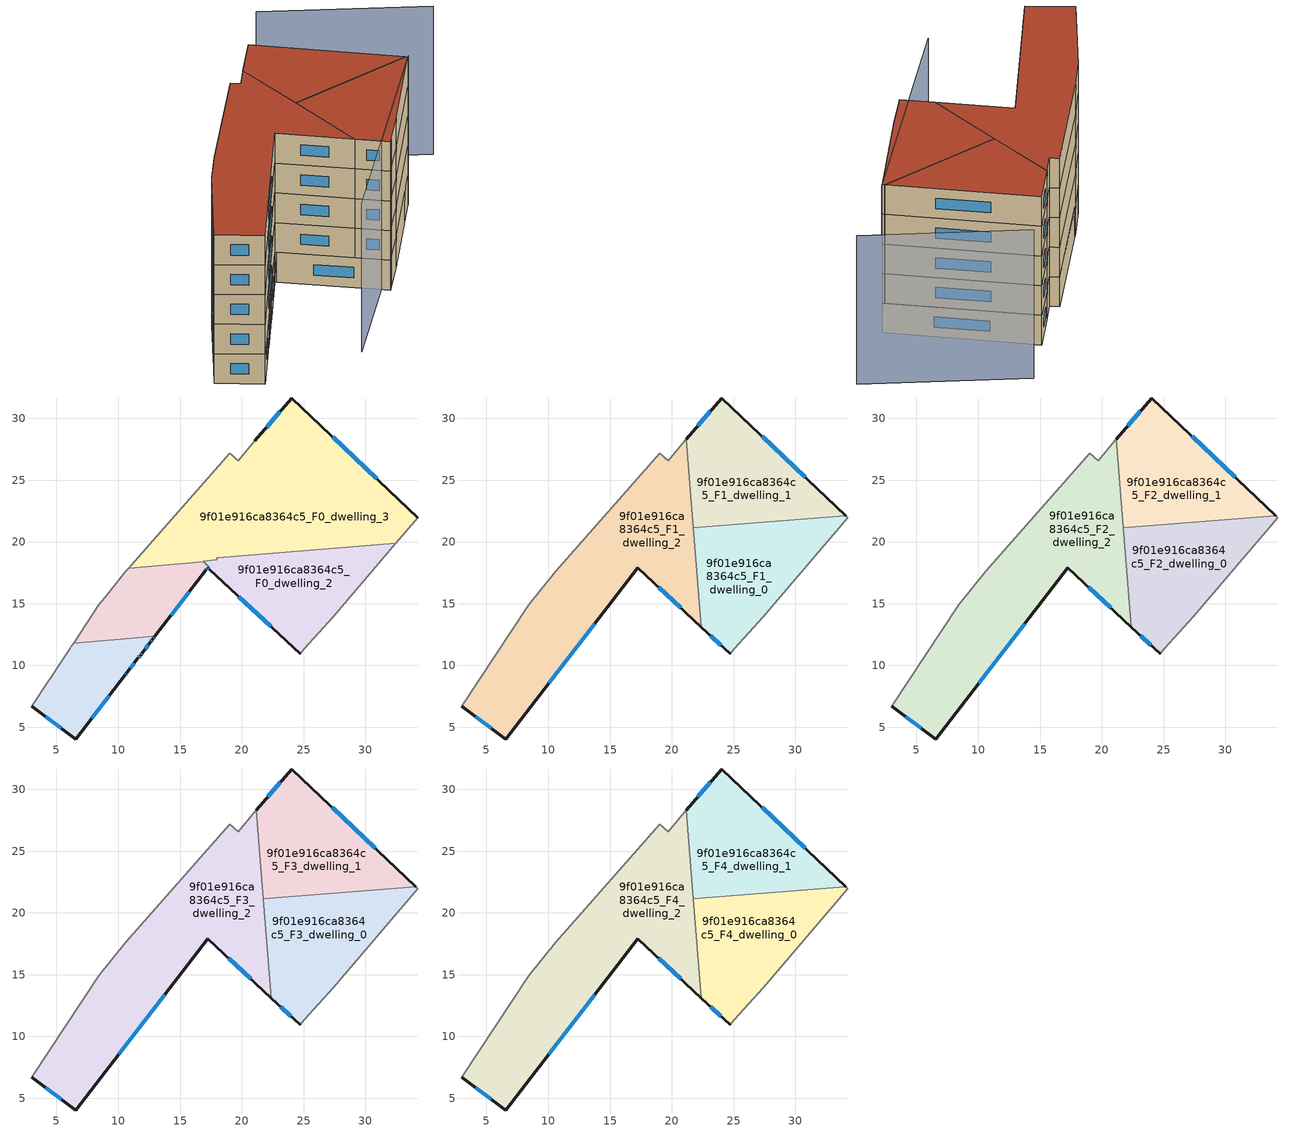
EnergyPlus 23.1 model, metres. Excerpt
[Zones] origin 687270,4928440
9f01e916ca8364c5_F0_dwelling_0
 floor ground (EU_floor_Construction): 12.96,12.34 12.84,12.18 12.76,12.08 12.63,11.92 11.97,11.06 11.93,11 11.8,10.84 11.6,10.58 10.69,9.4 10.56,9.24 6.55,4.05 2.99,6.69 4.34,8.73 4.45,8.89 5.4,10.32 5.51,10.48 5.54,10.53 6.04,11.28 6.1,11.38 6.21,11.54 6.39,11.81 z0
 wall outside (EU_wall_Construction): 2.99,6.69 6.55,4.05 10.56,9.24 10.69,9.4 11.6,10.58 11.8,10.84 11.93,11 11.97,11.06 12.63,11.92 12.76,12.08 12.84,12.18 12.96,12.34 z0:3
 wall adiabatic (EU_wall_Construction): 6.39,11.81 6.21,11.54 6.1,11.38 6.04,11.28 5.54,10.53 5.51,10.48 5.4,10.32 4.45,8.89 4.34,8.73 2.99,6.69 z0:3
 wall to 9f01e916ca8364c5_F0_dwelling_1 (EU_wall_Construction): 12.96,12.34 6.39,11.81 z0:3
 window (EU_Window_Construction): 10.6,9.29 10.65,9.35 / 7.85,5.74 9.26,7.55 / 4.15,5.83 5.39,4.91 / 12.88,12.24 12.92,12.29 / 12.67,11.97 12.72,12.02 / 12.18,11.34 12.42,11.64 / 11.84,10.9 11.89,10.95 / 11.66,10.66 11.74,10.76 / 10.98,9.78 11.3,10.19 z0.98:2.02
9f01e916ca8364c5_F0_dwelling_1
 floor ground (EU_floor_Construction): 17.34,18.01 17.25,17.89 17.1,17.69 12.96,12.34 6.39,11.81 8.44,14.9 8.9,15.47 10.61,17.61 10.66,17.67 10.85,17.88 16.94,18.38 z0
 wall outside (EU_wall_Construction): 12.96,12.34 17.1,17.69 17.24,17.88 z0:3
 wall adiabatic (EU_wall_Construction): 10.85,17.88 10.66,17.67 10.61,17.61 8.9,15.47 8.44,14.9 6.39,11.81 z0:3
 wall to 9f01e916ca8364c5_F0_dwelling_3 (EU_wall_Construction): 16.94,18.38 10.85,17.89 z0:3
 wall to 9f01e916ca8364c5_F0_dwelling_2 (EU_wall_Construction): 17.25,17.89 17.34,18.01 16.94,18.38 z0:3
 window (EU_Window_Construction): 17.15,17.76 17.2,17.82 / 14.31,14.08 15.75,15.95 z0.98:2.02
9f01e916ca8364c5_F0_dwelling_2
 floor ground (EU_floor_Construction): 32.46,19.88 27.4,13.96 25.04,11.34 24.72,10.94 17.36,17.79 17.25,17.89 17.34,18.01 16.87,18.45 17.94,18.54 18.06,18.7 z0
 wall outside (EU_wall_Construction): 17.25,17.89 17.36,17.79 24.72,10.94 z0:3
 wall adiabatic (EU_wall_Construction): 24.72,10.94 25.04,11.34 27.4,13.96 32.46,19.88 z0:3
 wall to 9f01e916ca8364c5_F0_dwelling_3 (EU_wall_Construction): 32.46,19.88 18.06,18.7 17.94,18.54 16.87,18.45 16.94,18.38 z0:3
 window (EU_Window_Construction): 19.75,15.56 22.32,13.16 / 17.28,17.85 17.32,17.82 z0.98:2.02
9f01e916ca8364c5_F0_dwelling_3
 floor ground (EU_floor_Construction): 34.25,21.97 32.46,19.88 18.06,18.7 17.94,18.54 16.87,18.45 16.94,18.38 10.85,17.88 11.06,18.13 19.03,27.19 19.71,26.59 21.03,28.17 24.04,31.65 z0
 wall outside (EU_wall_Construction): 34.25,21.97 24.04,31.65 21.03,28.17 z0:3
 wall adiabatic (EU_wall_Construction): 21.03,28.17 19.71,26.59 19.03,27.19 11.06,18.13 10.85,17.88 / 32.46,19.88 34.25,21.97 z0:3
 window (EU_Window_Construction): 23.06,30.52 22.01,29.3 / 30.93,25.12 27.36,28.5 z0.98:2.02
9f01e916ca8364c5_F1_dwelling_0
 floor to 9f01e916ca8364c5_F0_dwelling_2 (EU_floor_Construction): 32.46,19.88 27.4,13.96 25.04,11.34 24.72,10.94 22.4,13.1 21.91,19.01 z3
 floor to 9f01e916ca8364c5_F0_dwelling_3 (EU_floor_Construction): 34.25,21.97 32.46,19.88 21.91,19.02 21.74,21.13 34.07,22.14 z3
 wall outside (EU_wall_Construction): 22.4,13.1 24.72,10.94 z3:6
 wall adiabatic (EU_wall_Construction): 24.72,10.94 25.04,11.34 27.4,13.96 34.25,21.97 34.07,22.14 z3:6
 wall to 9f01e916ca8364c5_F1_dwelling_1 (EU_wall_Construction): 34.07,22.14 21.74,21.13 z3:6
 wall to 9f01e916ca8364c5_F1_dwelling_2 (EU_wall_Construction): 21.74,21.13 22.4,13.1 z3:6
 window (EU_Window_Construction): 23.15,12.4 23.96,11.64 z3.98:5.02
9f01e916ca8364c5_F1_dwelling_1
 floor to 9f01e916ca8364c5_F0_dwelling_3 (EU_floor_Construction): 34.07,22.14 21.74,21.13 21.15,28.31 24.04,31.65 z3
 wall outside (EU_wall_Construction): 34.07,22.14 24.04,31.65 21.15,28.31 z3:6
 wall to 9f01e916ca8364c5_F1_dwelling_2 (EU_wall_Construction): 21.15,28.31 21.74,21.13 z3:6
 window (EU_Window_Construction): 23.1,30.56 22.09,29.39 / 30.81,25.23 27.3,28.55 z3.98:5.02
9f01e916ca8364c5_F1_dwelling_2
 floor to 9f01e916ca8364c5_F0_dwelling_0 (EU_floor_Construction): 12.96,12.34 11.63,10.62 11.6,10.58 10.57,9.25 10.56,9.24 6.55,4.05 2.99,6.69 4.34,8.73 4.45,8.89 5.4,10.32 5.51,10.48 5.54,10.53 6.03,11.28 6.1,11.38 6.21,11.54 6.39,11.81 z3
 floor to 9f01e916ca8364c5_F0_dwelling_1 (EU_floor_Construction): 17.34,18.01 17.25,17.89 12.96,12.34 6.39,11.81 8.44,14.9 8.9,15.47 10.61,17.61 10.66,17.67 10.85,17.88 16.94,18.38 z3
 floor to 9f01e916ca8364c5_F0_dwelling_2 (EU_floor_Construction): 21.91,19.01 22.4,13.1 17.25,17.89 17.34,18.01 16.87,18.45 17.94,18.54 18.06,18.7 z3
 floor to 9f01e916ca8364c5_F0_dwelling_3 (EU_floor_Construction): 21.15,28.31 21.91,19.02 18.06,18.7 17.94,18.54 16.87,18.45 16.94,18.38 10.85,17.88 10.98,18.03 19.03,27.19 19.71,26.59 21.03,28.17 z3
 wall outside (EU_wall_Construction): 2.99,6.69 6.55,4.05 17.25,17.89 22.4,13.1 z3:6
 wall adiabatic (EU_wall_Construction): 21.15,28.31 21.03,28.17 19.71,26.59 19.03,27.19 10.61,17.61 8.44,14.9 2.99,6.69 z3:6
 window (EU_Window_Construction): 18.92,16.33 20.72,14.66 / 10.03,8.55 13.77,13.39 / 4.15,5.83 5.39,4.91 z3.98:5.02
9f01e916ca8364c5_F2_dwelling_0
 floor to 9f01e916ca8364c5_F1_dwelling_0 (EU_floor_Construction): 34.25,21.97 27.4,13.96 25.04,11.34 24.72,10.94 22.4,13.1 21.74,21.13 34.07,22.14 z6
 wall outside (EU_wall_Construction): 22.4,13.1 24.72,10.94 z6:9
 wall adiabatic (EU_wall_Construction): 24.72,10.94 25.04,11.34 27.4,13.96 34.25,21.97 34.07,22.14 z6:9
 wall to 9f01e916ca8364c5_F2_dwelling_1 (EU_wall_Construction): 34.07,22.14 21.74,21.13 z6:9
 wall to 9f01e916ca8364c5_F2_dwelling_2 (EU_wall_Construction): 21.74,21.13 22.4,13.1 z6:9
 window (EU_Window_Construction): 23.15,12.4 23.96,11.64 z6.98:8.02
9f01e916ca8364c5_F2_dwelling_1
 floor to 9f01e916ca8364c5_F1_dwelling_1 (EU_floor_Construction): 34.07,22.14 21.74,21.13 21.15,28.31 24.04,31.65 z6
 wall outside (EU_wall_Construction): 34.07,22.14 24.04,31.65 21.15,28.31 z6:9
 wall to 9f01e916ca8364c5_F2_dwelling_2 (EU_wall_Construction): 21.15,28.31 21.74,21.13 z6:9
 window (EU_Window_Construction): 23.1,30.56 22.09,29.39 / 30.81,25.23 27.3,28.55 z6.98:8.02
9f01e916ca8364c5_F2_dwelling_2
 floor to 9f01e916ca8364c5_F1_dwelling_2 (EU_floor_Construction): 21.15,28.31 22.4,13.1 17.25,17.89 6.55,4.05 2.99,6.69 8.44,14.9 10.61,17.61 19.03,27.19 19.71,26.59 21.03,28.17 z6
 wall outside (EU_wall_Construction): 2.99,6.69 6.55,4.05 17.25,17.89 22.4,13.1 z6:9
 wall adiabatic (EU_wall_Construction): 21.15,28.31 21.03,28.17 19.71,26.59 19.03,27.19 10.61,17.61 8.44,14.9 2.99,6.69 z6:9
 window (EU_Window_Construction): 18.92,16.33 20.72,14.66 / 10.03,8.55 13.77,13.39 / 4.15,5.83 5.39,4.91 z6.98:8.02
9f01e916ca8364c5_F3_dwelling_0
 floor to 9f01e916ca8364c5_F2_dwelling_0 (EU_floor_Construction): 34.25,21.97 27.4,13.96 25.04,11.34 24.72,10.94 22.4,13.1 21.74,21.13 34.07,22.14 z9
 wall outside (EU_wall_Construction): 22.4,13.1 24.72,10.94 z9:12
 wall adiabatic (EU_wall_Construction): 24.72,10.94 25.04,11.34 27.4,13.96 34.25,21.97 34.07,22.14 z9:12
 wall to 9f01e916ca8364c5_F3_dwelling_1 (EU_wall_Construction): 34.07,22.14 21.74,21.13 z9:12
 wall to 9f01e916ca8364c5_F3_dwelling_2 (EU_wall_Construction): 21.74,21.13 22.4,13.1 z9:12
 window (EU_Window_Construction): 23.15,12.4 23.96,11.64 z9.98:11.02
9f01e916ca8364c5_F3_dwelling_1
 floor to 9f01e916ca8364c5_F2_dwelling_1 (EU_floor_Construction): 34.07,22.14 21.74,21.13 21.15,28.31 24.04,31.65 z9
 wall outside (EU_wall_Construction): 34.07,22.14 24.04,31.65 21.15,28.31 z9:12
 wall to 9f01e916ca8364c5_F3_dwelling_2 (EU_wall_Construction): 21.15,28.31 21.74,21.13 z9:12
 window (EU_Window_Construction): 23.1,30.56 22.09,29.39 / 30.81,25.23 27.3,28.55 z9.98:11.02
9f01e916ca8364c5_F3_dwelling_2
 floor to 9f01e916ca8364c5_F2_dwelling_2 (EU_floor_Construction): 21.15,28.31 22.4,13.1 17.25,17.89 6.55,4.05 2.99,6.69 8.44,14.9 10.61,17.61 19.03,27.19 19.71,26.59 21.03,28.17 z9
 wall outside (EU_wall_Construction): 2.99,6.69 6.55,4.05 17.25,17.89 22.4,13.1 z9:12
 wall adiabatic (EU_wall_Construction): 21.15,28.31 21.03,28.17 19.71,26.59 19.03,27.19 10.61,17.61 8.44,14.9 2.99,6.69 z9:12
 window (EU_Window_Construction): 18.92,16.33 20.72,14.66 / 10.03,8.55 13.77,13.39 / 4.15,5.83 5.39,4.91 z9.98:11.02
9f01e916ca8364c5_F4_dwelling_0
 floor to 9f01e916ca8364c5_F3_dwelling_0 (EU_floor_Construction): 34.25,21.97 27.4,13.96 25.04,11.34 24.72,10.94 22.4,13.1 21.74,21.13 34.07,22.14 z12
 wall outside (EU_wall_Construction): 22.4,13.1 24.72,10.94 z12:15
 wall adiabatic (EU_wall_Construction): 24.72,10.94 25.04,11.34 27.4,13.96 34.25,21.97 34.07,22.14 z12:15
 wall to 9f01e916ca8364c5_F4_dwelling_1 (EU_wall_Construction): 34.07,22.14 21.74,21.13 z12:15
 wall to 9f01e916ca8364c5_F4_dwelling_2 (EU_wall_Construction): 21.74,21.13 22.4,13.1 z12:15
 window (EU_Window_Construction): 23.15,12.4 23.96,11.64 z12.98:14.02
 roof outside (EU_roof_Construction): 27.4,13.96 34.25,21.97 34.07,22.14 21.74,21.13 22.4,13.1 24.72,10.94 25.04,11.34 z15
9f01e916ca8364c5_F4_dwelling_1
 floor to 9f01e916ca8364c5_F3_dwelling_1 (EU_floor_Construction): 34.07,22.14 21.74,21.13 21.15,28.31 24.04,31.65 z12
 wall outside (EU_wall_Construction): 34.07,22.14 24.04,31.65 21.15,28.31 z12:15
 wall to 9f01e916ca8364c5_F4_dwelling_2 (EU_wall_Construction): 21.15,28.31 21.74,21.13 z12:15
 window (EU_Window_Construction): 23.1,30.56 22.09,29.39 / 30.81,25.23 27.3,28.55 z12.98:14.02
 roof outside (EU_roof_Construction): 34.07,22.14 24.04,31.65 21.15,28.31 21.74,21.13 z15
9f01e916ca8364c5_F4_dwelling_2
 floor to 9f01e916ca8364c5_F3_dwelling_2 (EU_floor_Construction): 21.15,28.31 22.4,13.1 17.25,17.89 6.55,4.05 2.99,6.69 8.44,14.9 10.61,17.61 19.03,27.19 19.71,26.59 21.03,28.17 z12
 wall outside (EU_wall_Construction): 2.99,6.69 6.55,4.05 17.25,17.89 22.4,13.1 z12:15
 wall adiabatic (EU_wall_Construction): 21.15,28.31 21.03,28.17 19.71,26.59 19.03,27.19 10.61,17.61 8.44,14.9 2.99,6.69 z12:15
 window (EU_Window_Construction): 18.92,16.33 20.72,14.66 / 10.03,8.55 13.77,13.39 / 4.15,5.83 5.39,4.91 z12.98:14.02
 roof outside (EU_roof_Construction): 22.4,13.1 21.15,28.31 21.03,28.17 19.71,26.59 19.03,27.19 10.61,17.61 8.44,14.9 2.99,6.69 6.55,4.05 17.25,17.89 z15
shading: 16.59,3.77 34.39,22.11 / 41.07,27.85 27.86,35.86 z0:15
[Building]
EU S2 Campaign: North Axis=0; Terrain=City; Solar Distribution=FullExterior
[Site:Location]
Bologna: Latitude=44.5; Longitude=11.25; Time Zone=1; Elevation=37
[SizingPeriod:WeatherFileDays]
AnnualSizingPeriod: Begin Month=1; Begin Day of Month=1; End Month=12; End Day of Month=31; Day of Week for Start Day=Monday; Use Weather File Daylight Saving Period=No; Use Weather File Rain and Snow Indicators=No
[MATERIAL]
EU_InternalMass_Material: Roughness=MediumRough; Thickness=0.1; Conductivity=1; Density=1800; Specific Heat=900; Thermal Absorptance=0.9; Solar Absorptance=0.7; Visible Absorptance=0.7
[MATERIAL:NOMASS] Roughness=MediumRough; Thermal Absorptance=0.9; Solar Absorptance=0.7; Visible Absorptance=0.7
Name | Thermal Resistance
EU_wall_NoMass | 0.905828
EU_roof_NoMass | 0.37593
EU_floor_NoMass | 0.67114
[WINDOWMATERIAL:SIMPLEGLAZINGSYSTEM]
EU_Window_SimpleGlazing: UFactor=4.52486; Solar Heat Gain Coefficient=0.85; Visible Transmittance=0.85
[CONSTRUCTION]
EU_wall_Construction: EU_wall_NoMass
EU_roof_Construction: EU_roof_NoMass
EU_floor_Construction: EU_floor_NoMass
EU_InternalMass_Construction: EU_InternalMass_Material
EU_Window_Construction: EU_Window_SimpleGlazing
[ZONE] Type=1; Multiplier=1; Ceiling Height=autocalculate; Floor Area=autocalculate; Part of Total Floor Area=Yes
Name | Volume
9f01e916ca8364c5_F0_dwelling_0 | 117.431
9f01e916ca8364c5_F1_dwelling_0 | 225.146
9f01e916ca8364c5_F2_dwelling_0; 9f01e916ca8364c5_F3_dwelling_0; 9f01e916ca8364c5_F4_dwelling_0 | 225.157
9f01e916ca8364c5_F0_dwelling_1 | 116.488
9f01e916ca8364c5_F1_dwelling_1 | 225.17
9f01e916ca8364c5_F2_dwelling_1; 9f01e916ca8364c5_F3_dwelling_1; 9f01e916ca8364c5_F4_dwelling_1 | 225.171
9f01e916ca8364c5_F0_dwelling_2 | 198.48
9f01e916ca8364c5_F1_dwelling_2 | 450.274
9f01e916ca8364c5_F2_dwelling_2; 9f01e916ca8364c5_F3_dwelling_2; 9f01e916ca8364c5_F4_dwelling_2 | 450.303
9f01e916ca8364c5_F0_dwelling_3 | 468.25
[INTERNALMASS] Construction=EU_InternalMass_Construction
Name | Zone or ZoneList | Surface Area
9f01e916ca8364c5_F0_dwelling_0_EU_InternalMass | 9f01e916ca8364c5_F0_dwelling_0 | 39.1457
9f01e916ca8364c5_F0_dwelling_1_EU_InternalMass | 9f01e916ca8364c5_F0_dwelling_1 | 38.8308
9f01e916ca8364c5_F0_dwelling_2_EU_InternalMass | 9f01e916ca8364c5_F0_dwelling_2 | 66.168
9f01e916ca8364c5_F0_dwelling_3_EU_InternalMass | 9f01e916ca8364c5_F0_dwelling_3 | 156.086
9f01e916ca8364c5_F1_dwelling_0_EU_InternalMass | 9f01e916ca8364c5_F1_dwelling_0 | 75.052
9f01e916ca8364c5_F1_dwelling_1_EU_InternalMass | 9f01e916ca8364c5_F1_dwelling_1 | 75.057
9f01e916ca8364c5_F1_dwelling_2_EU_InternalMass | 9f01e916ca8364c5_F1_dwelling_2 | 150.101
9f01e916ca8364c5_F2_dwelling_0_EU_InternalMass | 9f01e916ca8364c5_F2_dwelling_0 | 75.052
9f01e916ca8364c5_F2_dwelling_1_EU_InternalMass | 9f01e916ca8364c5_F2_dwelling_1 | 75.057
9f01e916ca8364c5_F2_dwelling_2_EU_InternalMass | 9f01e916ca8364c5_F2_dwelling_2 | 150.101
9f01e916ca8364c5_F3_dwelling_0_EU_InternalMass | 9f01e916ca8364c5_F3_dwelling_0 | 75.052
9f01e916ca8364c5_F3_dwelling_1_EU_InternalMass | 9f01e916ca8364c5_F3_dwelling_1 | 75.057
9f01e916ca8364c5_F3_dwelling_2_EU_InternalMass | 9f01e916ca8364c5_F3_dwelling_2 | 150.101
9f01e916ca8364c5_F4_dwelling_0_EU_InternalMass | 9f01e916ca8364c5_F4_dwelling_0 | 75.052
9f01e916ca8364c5_F4_dwelling_1_EU_InternalMass | 9f01e916ca8364c5_F4_dwelling_1 | 75.057
9f01e916ca8364c5_F4_dwelling_2_EU_InternalMass | 9f01e916ca8364c5_F4_dwelling_2 | 150.101
[OTHEREQUIPMENT] Fuel Type=Electricity; Design Level Calculation Method=Watts/Area; Power per Zone Floor Area=1; Fraction Latent=0; Fraction Radiant=0; Fraction Lost=0; Carbon Dioxide Generation Rate=0; EndUse Subcategory=EU_Step8_InternalGains
Name | Zone or ZoneList or Space or SpaceList | Schedule
EU_Step8_InternalGain_9f01e916ca8364c5_F0_dwelling_0_f000 | 9f01e916ca8364c5_F0_dwelling_0 | EU_Step8_GainSchedule_9f01e916ca8364c5_F0_dwelling_0_f000
EU_Step8_InternalGain_9f01e916ca8364c5_F0_dwelling_1_f000 | 9f01e916ca8364c5_F0_dwelling_1 | EU_Step8_GainSchedule_9f01e916ca8364c5_F0_dwelling_1_f000
EU_Step8_InternalGain_9f01e916ca8364c5_F0_dwelling_2_f000 | 9f01e916ca8364c5_F0_dwelling_2 | EU_Step8_GainSchedule_9f01e916ca8364c5_F0_dwelling_2_f000
EU_Step8_InternalGain_9f01e916ca8364c5_F0_dwelling_3_f000 | 9f01e916ca8364c5_F0_dwelling_3 | EU_Step8_GainSchedule_9f01e916ca8364c5_F0_dwelling_3_f000
EU_Step8_InternalGain_9f01e916ca8364c5_F1_dwelling_0_f000 | 9f01e916ca8364c5_F1_dwelling_0 | EU_Step8_GainSchedule_9f01e916ca8364c5_F1_dwelling_0_f000
EU_Step8_InternalGain_9f01e916ca8364c5_F1_dwelling_1_f000 | 9f01e916ca8364c5_F1_dwelling_1 | EU_Step8_GainSchedule_9f01e916ca8364c5_F1_dwelling_1_f000
EU_Step8_InternalGain_9f01e916ca8364c5_F1_dwelling_2_f000 | 9f01e916ca8364c5_F1_dwelling_2 | EU_Step8_GainSchedule_9f01e916ca8364c5_F1_dwelling_2_f000
EU_Step8_InternalGain_9f01e916ca8364c5_F2_dwelling_0_f000 | 9f01e916ca8364c5_F2_dwelling_0 | EU_Step8_GainSchedule_9f01e916ca8364c5_F2_dwelling_0_f000
EU_Step8_InternalGain_9f01e916ca8364c5_F2_dwelling_1_f000 | 9f01e916ca8364c5_F2_dwelling_1 | EU_Step8_GainSchedule_9f01e916ca8364c5_F2_dwelling_1_f000
EU_Step8_InternalGain_9f01e916ca8364c5_F2_dwelling_2_f000 | 9f01e916ca8364c5_F2_dwelling_2 | EU_Step8_GainSchedule_9f01e916ca8364c5_F2_dwelling_2_f000
EU_Step8_InternalGain_9f01e916ca8364c5_F3_dwelling_0_f000 | 9f01e916ca8364c5_F3_dwelling_0 | EU_Step8_GainSchedule_9f01e916ca8364c5_F3_dwelling_0_f000
EU_Step8_InternalGain_9f01e916ca8364c5_F3_dwelling_1_f000 | 9f01e916ca8364c5_F3_dwelling_1 | EU_Step8_GainSchedule_9f01e916ca8364c5_F3_dwelling_1_f000
EU_Step8_InternalGain_9f01e916ca8364c5_F3_dwelling_2_f000 | 9f01e916ca8364c5_F3_dwelling_2 | EU_Step8_GainSchedule_9f01e916ca8364c5_F3_dwelling_2_f000
EU_Step8_InternalGain_9f01e916ca8364c5_F4_dwelling_0_f000 | 9f01e916ca8364c5_F4_dwelling_0 | EU_Step8_GainSchedule_9f01e916ca8364c5_F4_dwelling_0_f000
EU_Step8_InternalGain_9f01e916ca8364c5_F4_dwelling_1_f000 | 9f01e916ca8364c5_F4_dwelling_1 | EU_Step8_GainSchedule_9f01e916ca8364c5_F4_dwelling_1_f000
EU_Step8_InternalGain_9f01e916ca8364c5_F4_dwelling_2_f000 | 9f01e916ca8364c5_F4_dwelling_2 | EU_Step8_GainSchedule_9f01e916ca8364c5_F4_dwelling_2_f000
[ZONEVENTILATION:DESIGNFLOWRATE] Schedule=EU_AlwaysOn; Design Flow Rate Calculation Method=AirChanges/Hour; Air Changes per Hour=0.73129; Ventilation Type=Natural; Fan Pressure Rise=0; Fan Total Efficiency=1; Constant Term Coefficient=1; Temperature Term Coefficient=0; Velocity Term Coefficient=0; Velocity Squared Term Coefficient=0; Minimum Indoor Temperature=-100; Maximum Indoor Temperature=100; Delta Temperature=-100; Minimum Outdoor Temperature=-100; Maximum Outdoor Temperature=100; Maximum Wind Speed=40
Name | Zone or ZoneList or Space or SpaceList
EU_ConstantAir_9f01e916ca8364c5_F0_dwelling_0 | 9f01e916ca8364c5_F0_dwelling_0
EU_ConstantAir_9f01e916ca8364c5_F0_dwelling_1 | 9f01e916ca8364c5_F0_dwelling_1
EU_ConstantAir_9f01e916ca8364c5_F0_dwelling_2 | 9f01e916ca8364c5_F0_dwelling_2
EU_ConstantAir_9f01e916ca8364c5_F0_dwelling_3 | 9f01e916ca8364c5_F0_dwelling_3
EU_ConstantAir_9f01e916ca8364c5_F1_dwelling_0 | 9f01e916ca8364c5_F1_dwelling_0
EU_ConstantAir_9f01e916ca8364c5_F1_dwelling_1 | 9f01e916ca8364c5_F1_dwelling_1
EU_ConstantAir_9f01e916ca8364c5_F1_dwelling_2 | 9f01e916ca8364c5_F1_dwelling_2
EU_ConstantAir_9f01e916ca8364c5_F2_dwelling_0 | 9f01e916ca8364c5_F2_dwelling_0
EU_ConstantAir_9f01e916ca8364c5_F2_dwelling_1 | 9f01e916ca8364c5_F2_dwelling_1
EU_ConstantAir_9f01e916ca8364c5_F2_dwelling_2 | 9f01e916ca8364c5_F2_dwelling_2
EU_ConstantAir_9f01e916ca8364c5_F3_dwelling_0 | 9f01e916ca8364c5_F3_dwelling_0
EU_ConstantAir_9f01e916ca8364c5_F3_dwelling_1 | 9f01e916ca8364c5_F3_dwelling_1
EU_ConstantAir_9f01e916ca8364c5_F3_dwelling_2 | 9f01e916ca8364c5_F3_dwelling_2
EU_ConstantAir_9f01e916ca8364c5_F4_dwelling_0 | 9f01e916ca8364c5_F4_dwelling_0
EU_ConstantAir_9f01e916ca8364c5_F4_dwelling_1 | 9f01e916ca8364c5_F4_dwelling_1
EU_ConstantAir_9f01e916ca8364c5_F4_dwelling_2 | 9f01e916ca8364c5_F4_dwelling_2
[HVACTEMPLATE:THERMOSTAT] Constant Heating Setpoint=20; Constant Cooling Setpoint=50
EU_HeatOnly_9f01e916ca8364c5_F0_dwelling_0; EU_HeatOnly_9f01e916ca8364c5_F0_dwelling_1; EU_HeatOnly_9f01e916ca8364c5_F0_dwelling_2; EU_HeatOnly_9f01e916ca8364c5_F0_dwelling_3; EU_HeatOnly_9f01e916ca8364c5_F1_dwelling_0; EU_HeatOnly_9f01e916ca8364c5_F1_dwelling_1; EU_HeatOnly_9f01e916ca8364c5_F1_dwelling_2; EU_HeatOnly_9f01e916ca8364c5_F2_dwelling_0; EU_HeatOnly_9f01e916ca8364c5_F2_dwelling_1; EU_HeatOnly_9f01e916ca8364c5_F2_dwelling_2; EU_HeatOnly_9f01e916ca8364c5_F3_dwelling_0; EU_HeatOnly_9f01e916ca8364c5_F3_dwelling_1; EU_HeatOnly_9f01e916ca8364c5_F3_dwelling_2; EU_HeatOnly_9f01e916ca8364c5_F4_dwelling_0; EU_HeatOnly_9f01e916ca8364c5_F4_dwelling_1; EU_HeatOnly_9f01e916ca8364c5_F4_dwelling_2
[HVACTEMPLATE:ZONE:IDEALLOADSAIRSYSTEM] System Availability Schedule=EU_AlwaysOn; Maximum Heating Supply Air Temperature=50; Minimum Cooling Supply Air Temperature=13; Maximum Heating Supply Air Humidity Ratio=0.0156; Minimum Cooling Supply Air Humidity Ratio=0.0077; Heating Limit=NoLimit; Cooling Limit=NoLimit; Heating Availability Schedule=EU_AlwaysOn; Cooling Availability Schedule=EU_CoolingOff; Dehumidification Control Type=ConstantSensibleHeatRatio; Cooling Sensible Heat Ratio=0.7; Dehumidification Setpoint=60; Humidification Control Type=None; Humidification Setpoint=30; Outdoor Air Method=None; Outdoor Air Flow Rate per Person=0.00944; Outdoor Air Flow Rate per Zone Floor Area=0; Outdoor Air Flow Rate per Zone=0; Demand Controlled Ventilation Type=None; Outdoor Air Economizer Type=NoEconomizer; Heat Recovery Type=None; Sensible Heat Recovery Effectiveness=0.7; Latent Heat Recovery Effectiveness=0.65
Name | Template Thermostat
9f01e916ca8364c5_F0_dwelling_0 | EU_HeatOnly_9f01e916ca8364c5_F0_dwelling_0
9f01e916ca8364c5_F0_dwelling_1 | EU_HeatOnly_9f01e916ca8364c5_F0_dwelling_1
9f01e916ca8364c5_F0_dwelling_2 | EU_HeatOnly_9f01e916ca8364c5_F0_dwelling_2
9f01e916ca8364c5_F0_dwelling_3 | EU_HeatOnly_9f01e916ca8364c5_F0_dwelling_3
9f01e916ca8364c5_F1_dwelling_0 | EU_HeatOnly_9f01e916ca8364c5_F1_dwelling_0
9f01e916ca8364c5_F1_dwelling_1 | EU_HeatOnly_9f01e916ca8364c5_F1_dwelling_1
9f01e916ca8364c5_F1_dwelling_2 | EU_HeatOnly_9f01e916ca8364c5_F1_dwelling_2
9f01e916ca8364c5_F2_dwelling_0 | EU_HeatOnly_9f01e916ca8364c5_F2_dwelling_0
9f01e916ca8364c5_F2_dwelling_1 | EU_HeatOnly_9f01e916ca8364c5_F2_dwelling_1
9f01e916ca8364c5_F2_dwelling_2 | EU_HeatOnly_9f01e916ca8364c5_F2_dwelling_2
9f01e916ca8364c5_F3_dwelling_0 | EU_HeatOnly_9f01e916ca8364c5_F3_dwelling_0
9f01e916ca8364c5_F3_dwelling_1 | EU_HeatOnly_9f01e916ca8364c5_F3_dwelling_1
9f01e916ca8364c5_F3_dwelling_2 | EU_HeatOnly_9f01e916ca8364c5_F3_dwelling_2
9f01e916ca8364c5_F4_dwelling_0 | EU_HeatOnly_9f01e916ca8364c5_F4_dwelling_0
9f01e916ca8364c5_F4_dwelling_1 | EU_HeatOnly_9f01e916ca8364c5_F4_dwelling_1
9f01e916ca8364c5_F4_dwelling_2 | EU_HeatOnly_9f01e916ca8364c5_F4_dwelling_2
[SIZING:ZONE] Zone Cooling Design Supply Air Temperature Input Method=SupplyAirTemperature; Zone Cooling Design Supply Air Temperature=13; Zone Heating Design Supply Air Temperature Input Method=SupplyAirTemperature; Zone Heating Design Supply Air Temperature=50; Zone Cooling Design Supply Air Humidity Ratio=0.008; Zone Heating Design Supply Air Humidity Ratio=0.008; Cooling Design Air Flow Method=DesignDay; Cooling Design Air Flow Rate=0; Cooling Minimum Air Flow per Zone Floor Area=0.000762; Cooling Minimum Air Flow=0; Cooling Minimum Air Flow Fraction=0.2; Heating Design Air Flow Method=DesignDay; Heating Design Air Flow Rate=0; Heating Maximum Air Flow per Zone Floor Area=0.002032; Heating Maximum Air Flow=0.141576; Heating Maximum Air Flow Fraction=0.3; Account for Dedicated Outdoor Air System=No; Dedicated Outdoor Air System Control Strategy=NeutralSupplyAir; Dedicated Outdoor Air Low Setpoint Temperature for Design=autosize; Dedicated Outdoor Air High Setpoint Temperature for Design=autosize; Zone Load Sizing Method=Sensible Load Only No Latent Load; Zone Latent Cooling Design Supply Air Humidity Ratio Input Method=HumidityRatioDifference; Zone Cooling Design Supply Air Humidity Ratio Difference=0.005; Zone Latent Heating Design Supply Air Humidity Ratio Input Method=HumidityRatioDifference; Zone Humidification Design Supply Air Humidity Ratio Difference=0.005
9f01e916ca8364c5_F0_dwelling_0; 9f01e916ca8364c5_F0_dwelling_1; 9f01e916ca8364c5_F0_dwelling_2; 9f01e916ca8364c5_F0_dwelling_3; 9f01e916ca8364c5_F1_dwelling_0; 9f01e916ca8364c5_F1_dwelling_1; 9f01e916ca8364c5_F1_dwelling_2; 9f01e916ca8364c5_F2_dwelling_0; 9f01e916ca8364c5_F2_dwelling_1; 9f01e916ca8364c5_F2_dwelling_2; 9f01e916ca8364c5_F3_dwelling_0; 9f01e916ca8364c5_F3_dwelling_1; 9f01e916ca8364c5_F3_dwelling_2; 9f01e916ca8364c5_F4_dwelling_0; 9f01e916ca8364c5_F4_dwelling_1; 9f01e916ca8364c5_F4_dwelling_2
[SCHEDULE:CONSTANT]
Name | Hourly Value
EU_AlwaysOn | 1
EU_CoolingOff | 0
[SCHEDULE:FILE] Column Number=1; Rows to Skip at Top=0; Number of Hours of Data=8760; Column Separator=Comma; Interpolate to Timestep=No; Minutes per Item=60; Adjust Schedule for Daylight Savings=Yes
Name | File
EU_Step8_GainSchedule_9f01e916ca8364c5_F0_dwelling_0_f000 | ../../schedules/9f01e916ca8364c5/9f01e916ca8364c5_F0_dwelling_0_f000_gain.csv
EU_Step8_GainSchedule_9f01e916ca8364c5_F0_dwelling_1_f000 | ../../schedules/9f01e916ca8364c5/9f01e916ca8364c5_F0_dwelling_1_f000_gain.csv
EU_Step8_GainSchedule_9f01e916ca8364c5_F0_dwelling_2_f000 | ../../schedules/9f01e916ca8364c5/9f01e916ca8364c5_F0_dwelling_2_f000_gain.csv
EU_Step8_GainSchedule_9f01e916ca8364c5_F0_dwelling_3_f000 | ../../schedules/9f01e916ca8364c5/9f01e916ca8364c5_F0_dwelling_3_f000_gain.csv
EU_Step8_GainSchedule_9f01e916ca8364c5_F1_dwelling_0_f000 | ../../schedules/9f01e916ca8364c5/9f01e916ca8364c5_F1_dwelling_0_f000_gain.csv
EU_Step8_GainSchedule_9f01e916ca8364c5_F1_dwelling_1_f000 | ../../schedules/9f01e916ca8364c5/9f01e916ca8364c5_F1_dwelling_1_f000_gain.csv
EU_Step8_GainSchedule_9f01e916ca8364c5_F1_dwelling_2_f000 | ../../schedules/9f01e916ca8364c5/9f01e916ca8364c5_F1_dwelling_2_f000_gain.csv
EU_Step8_GainSchedule_9f01e916ca8364c5_F2_dwelling_0_f000 | ../../schedules/9f01e916ca8364c5/9f01e916ca8364c5_F2_dwelling_0_f000_gain.csv
EU_Step8_GainSchedule_9f01e916ca8364c5_F2_dwelling_1_f000 | ../../schedules/9f01e916ca8364c5/9f01e916ca8364c5_F2_dwelling_1_f000_gain.csv
EU_Step8_GainSchedule_9f01e916ca8364c5_F2_dwelling_2_f000 | ../../schedules/9f01e916ca8364c5/9f01e916ca8364c5_F2_dwelling_2_f000_gain.csv
EU_Step8_GainSchedule_9f01e916ca8364c5_F3_dwelling_0_f000 | ../../schedules/9f01e916ca8364c5/9f01e916ca8364c5_F3_dwelling_0_f000_gain.csv
EU_Step8_GainSchedule_9f01e916ca8364c5_F3_dwelling_1_f000 | ../../schedules/9f01e916ca8364c5/9f01e916ca8364c5_F3_dwelling_1_f000_gain.csv
EU_Step8_GainSchedule_9f01e916ca8364c5_F3_dwelling_2_f000 | ../../schedules/9f01e916ca8364c5/9f01e916ca8364c5_F3_dwelling_2_f000_gain.csv
EU_Step8_GainSchedule_9f01e916ca8364c5_F4_dwelling_0_f000 | ../../schedules/9f01e916ca8364c5/9f01e916ca8364c5_F4_dwelling_0_f000_gain.csv
EU_Step8_GainSchedule_9f01e916ca8364c5_F4_dwelling_1_f000 | ../../schedules/9f01e916ca8364c5/9f01e916ca8364c5_F4_dwelling_1_f000_gain.csv
EU_Step8_GainSchedule_9f01e916ca8364c5_F4_dwelling_2_f000 | ../../schedules/9f01e916ca8364c5/9f01e916ca8364c5_F4_dwelling_2_f000_gain.csv
